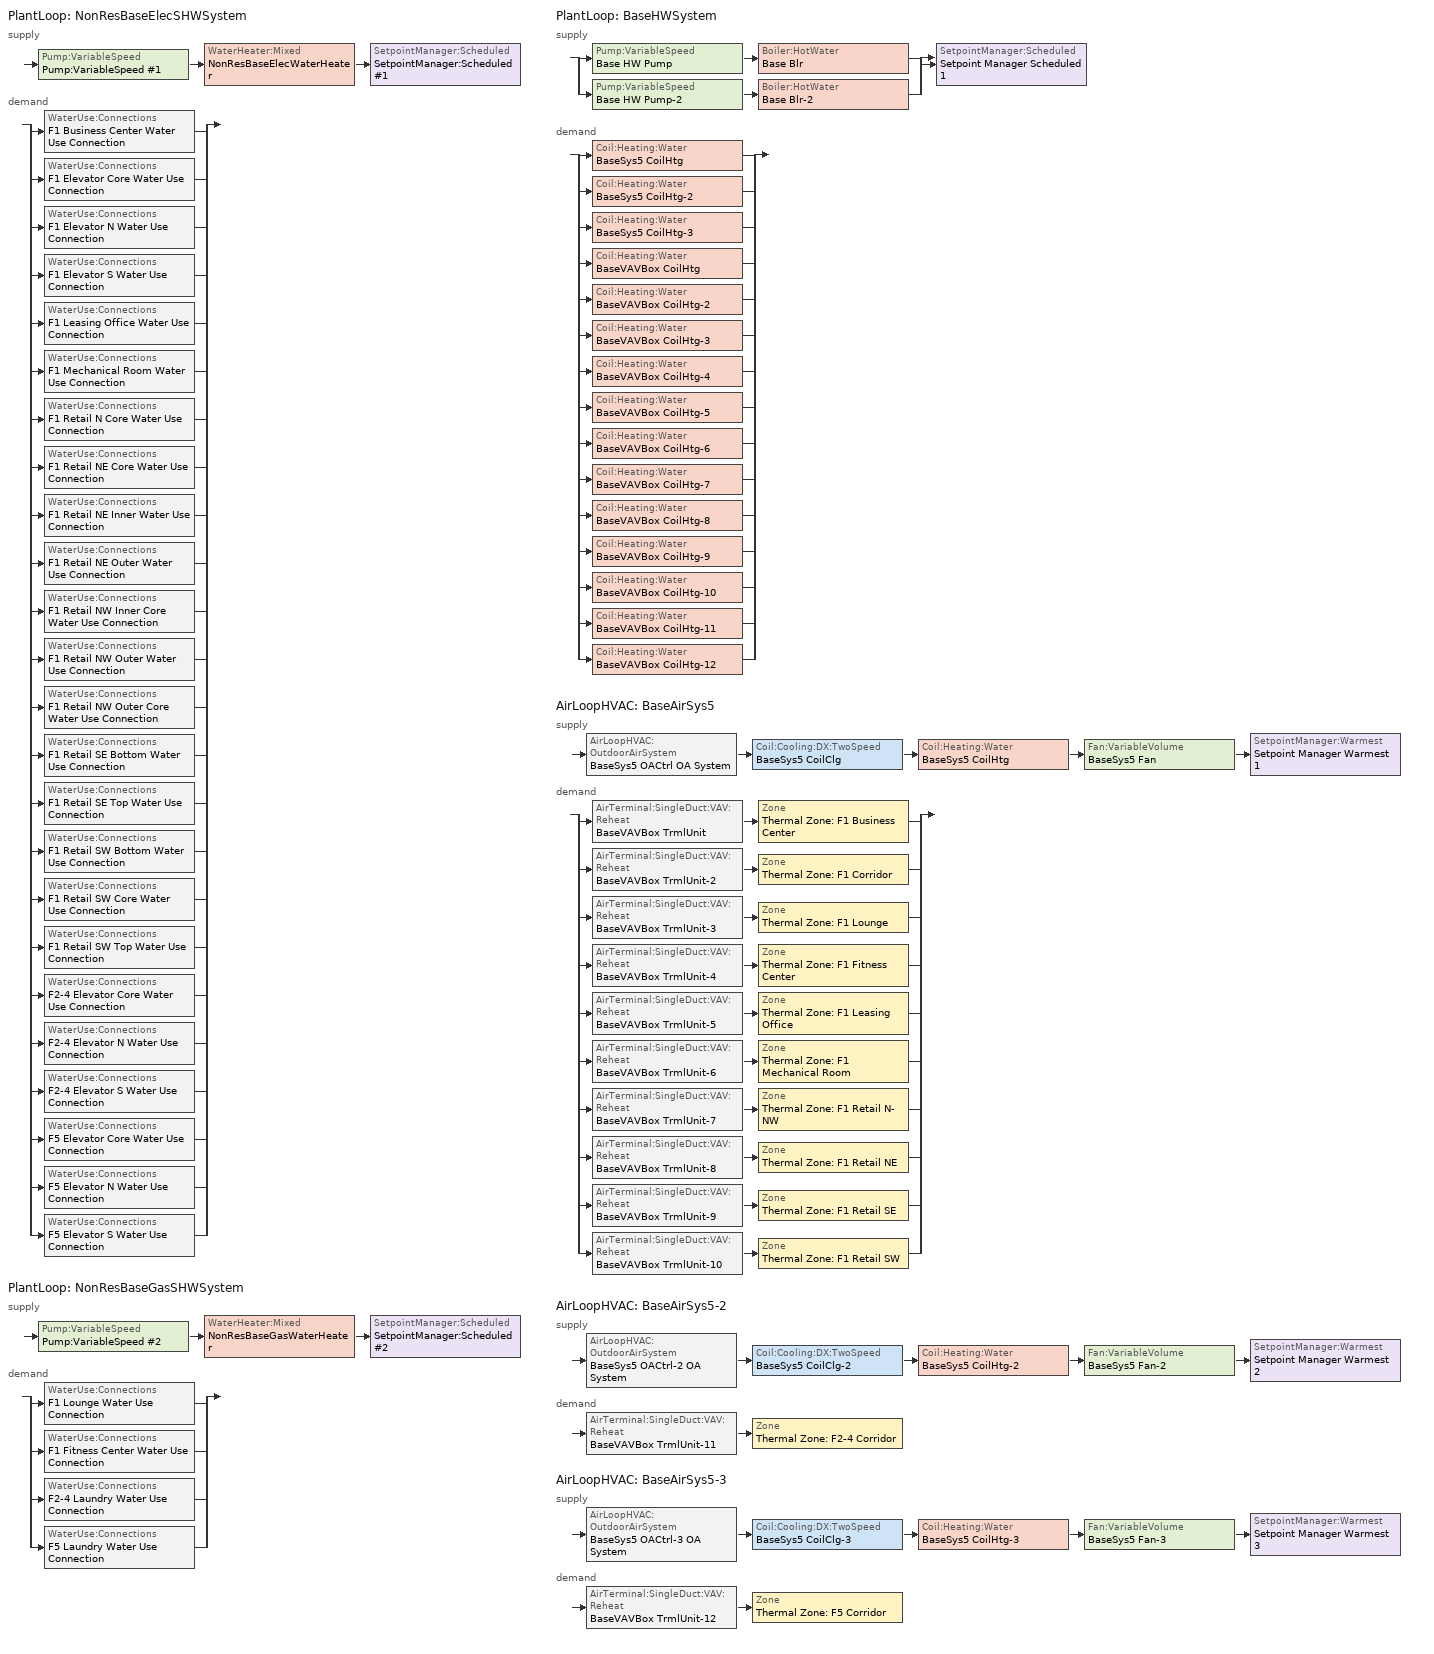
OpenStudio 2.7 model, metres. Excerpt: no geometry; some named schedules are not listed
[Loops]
PlantLoop 'NonResBaseElecSHWSystem'
 supply: Pump:VariableSpeed 'Pump:VariableSpeed #1' > WaterHeater:Mixed 'NonResBaseElecWaterHeater' > SetpointManager:Scheduled 'SetpointManager:Scheduled #1'
 demand: split
  | WaterUse:Connections 'F1 Business Center Water Use Connection'
  | WaterUse:Connections 'F1 Elevator Core Water Use Connection'
  | WaterUse:Connections 'F1 Elevator N Water Use Connection'
  | WaterUse:Connections 'F1 Elevator S Water Use Connection'
  | WaterUse:Connections 'F1 Leasing Office Water Use Connection'
  | WaterUse:Connections 'F1 Mechanical Room Water Use Connection'
  | WaterUse:Connections 'F1 Retail N Core Water Use Connection'
  | WaterUse:Connections 'F1 Retail NE Core Water Use Connection'
  | WaterUse:Connections 'F1 Retail NE Inner Water Use Connection'
  | WaterUse:Connections 'F1 Retail NE Outer Water Use Connection'
  | WaterUse:Connections 'F1 Retail NW Inner Core Water Use Connection'
  | WaterUse:Connections 'F1 Retail NW Outer Water Use Connection'
  | WaterUse:Connections 'F1 Retail NW Outer Core Water Use Connection'
  | WaterUse:Connections 'F1 Retail SE Bottom Water Use Connection'
  | WaterUse:Connections 'F1 Retail SE Top Water Use Connection'
  | WaterUse:Connections 'F1 Retail SW Bottom Water Use Connection'
  | WaterUse:Connections 'F1 Retail SW Core Water Use Connection'
  | WaterUse:Connections 'F1 Retail SW Top Water Use Connection'
  | WaterUse:Connections 'F2-4 Elevator Core Water Use Connection'
  | WaterUse:Connections 'F2-4 Elevator N Water Use Connection'
  | WaterUse:Connections 'F2-4 Elevator S Water Use Connection'
  | WaterUse:Connections 'F5 Elevator Core Water Use Connection'
  | WaterUse:Connections 'F5 Elevator N Water Use Connection'
  | WaterUse:Connections 'F5 Elevator S Water Use Connection'
PlantLoop 'NonResBaseGasSHWSystem'
 supply: Pump:VariableSpeed 'Pump:VariableSpeed #2' > WaterHeater:Mixed 'NonResBaseGasWaterHeater' > SetpointManager:Scheduled 'SetpointManager:Scheduled #2'
 demand: split
  | WaterUse:Connections 'F1 Lounge Water Use Connection'
  | WaterUse:Connections 'F1 Fitness Center Water Use Connection'
  | WaterUse:Connections 'F2-4 Laundry Water Use Connection'
  | WaterUse:Connections 'F5 Laundry Water Use Connection'
PlantLoop 'BaseHWSystem'
 supply: split
  | Pump:VariableSpeed 'Base HW Pump' > Boiler:HotWater 'Base Blr'
  | Pump:VariableSpeed 'Base HW Pump-2' > Boiler:HotWater 'Base Blr-2'
  join > SetpointManager:Scheduled 'Setpoint Manager Scheduled 1'
 demand: split
  | Coil:Heating:Water 'BaseSys5 CoilHtg'
  | Coil:Heating:Water 'BaseSys5 CoilHtg-2'
  | Coil:Heating:Water 'BaseSys5 CoilHtg-3'
  | Coil:Heating:Water 'BaseVAVBox CoilHtg'
  | Coil:Heating:Water 'BaseVAVBox CoilHtg-2'
  | Coil:Heating:Water 'BaseVAVBox CoilHtg-3'
  | Coil:Heating:Water 'BaseVAVBox CoilHtg-4'
  | Coil:Heating:Water 'BaseVAVBox CoilHtg-5'
  | Coil:Heating:Water 'BaseVAVBox CoilHtg-6'
  | Coil:Heating:Water 'BaseVAVBox CoilHtg-7'
  | Coil:Heating:Water 'BaseVAVBox CoilHtg-8'
  | Coil:Heating:Water 'BaseVAVBox CoilHtg-9'
  | Coil:Heating:Water 'BaseVAVBox CoilHtg-10'
  | Coil:Heating:Water 'BaseVAVBox CoilHtg-11'
  | Coil:Heating:Water 'BaseVAVBox CoilHtg-12'
AirLoopHVAC 'BaseAirSys5'
 supply: AirLoopHVAC:OutdoorAirSystem 'BaseSys5 OACtrl OA System' > Coil:Cooling:DX:TwoSpeed 'BaseSys5 CoilClg' > Coil:Heating:Water 'BaseSys5 CoilHtg' > Fan:VariableVolume 'BaseSys5 Fan' > SetpointManager:Warmest 'Setpoint Manager Warmest 1'
 demand: split
  | AirTerminal:SingleDuct:VAV:Reheat 'BaseVAVBox TrmlUnit' > Zone 'Thermal Zone: F1 Business Center'
  | AirTerminal:SingleDuct:VAV:Reheat 'BaseVAVBox TrmlUnit-2' > Zone 'Thermal Zone: F1 Corridor'
  | AirTerminal:SingleDuct:VAV:Reheat 'BaseVAVBox TrmlUnit-3' > Zone 'Thermal Zone: F1 Lounge'
  | AirTerminal:SingleDuct:VAV:Reheat 'BaseVAVBox TrmlUnit-4' > Zone 'Thermal Zone: F1 Fitness Center'
  | AirTerminal:SingleDuct:VAV:Reheat 'BaseVAVBox TrmlUnit-5' > Zone 'Thermal Zone: F1 Leasing Office'
  | AirTerminal:SingleDuct:VAV:Reheat 'BaseVAVBox TrmlUnit-6' > Zone 'Thermal Zone: F1 Mechanical Room'
  | AirTerminal:SingleDuct:VAV:Reheat 'BaseVAVBox TrmlUnit-7' > Zone 'Thermal Zone: F1 Retail N-NW'
  | AirTerminal:SingleDuct:VAV:Reheat 'BaseVAVBox TrmlUnit-8' > Zone 'Thermal Zone: F1 Retail NE'
  | AirTerminal:SingleDuct:VAV:Reheat 'BaseVAVBox TrmlUnit-9' > Zone 'Thermal Zone: F1 Retail SE'
  | AirTerminal:SingleDuct:VAV:Reheat 'BaseVAVBox TrmlUnit-10' > Zone 'Thermal Zone: F1 Retail SW'
AirLoopHVAC 'BaseAirSys5-2'
 supply: AirLoopHVAC:OutdoorAirSystem 'BaseSys5 OACtrl-2 OA System' > Coil:Cooling:DX:TwoSpeed 'BaseSys5 CoilClg-2' > Coil:Heating:Water 'BaseSys5 CoilHtg-2' > Fan:VariableVolume 'BaseSys5 Fan-2' > SetpointManager:Warmest 'Setpoint Manager Warmest 2'
 demand: AirTerminal:SingleDuct:VAV:Reheat 'BaseVAVBox TrmlUnit-11' > Zone 'Thermal Zone: F2-4 Corridor'
AirLoopHVAC 'BaseAirSys5-3'
 supply: AirLoopHVAC:OutdoorAirSystem 'BaseSys5 OACtrl-3 OA System' > Coil:Cooling:DX:TwoSpeed 'BaseSys5 CoilClg-3' > Coil:Heating:Water 'BaseSys5 CoilHtg-3' > Fan:VariableVolume 'BaseSys5 Fan-3' > SetpointManager:Warmest 'Setpoint Manager Warmest 3'
 demand: AirTerminal:SingleDuct:VAV:Reheat 'BaseVAVBox TrmlUnit-12' > Zone 'Thermal Zone: F5 Corridor'
[Sizing:Zone] Zone Cooling Design Supply Air Temperature {C}=14; Zone Heating Design Supply Air Temperature {C}=40; Zone Cooling Design Supply Air Humidity Ratio {kg-H2O/kg-air}=0.0085; Zone Heating Design Supply Air Humidity Ratio {kg-H2O/kg-air}=0.008; Zone Heating Sizing Factor=1; Zone Cooling Sizing Factor=1; Cooling Design Air Flow Method=DesignDay; Cooling Minimum Air Flow per Zone Floor Area {m3/s-m2}=0; Cooling Minimum Air Flow {m3/s}=0; Cooling Minimum Air Flow Fraction=0; Heating Maximum Air Flow per Zone Floor Area {m3/s-m2}=0; Heating Maximum Air Flow {m3/s}=0; Account for Dedicated Outdoor Air System=No; Dedicated Outdoor Air System Control Strategy=NeutralSupplyAir; Dedicated Outdoor Air Low Setpoint Temperature for Design {C}=autosize; Dedicated Outdoor Air High Setpoint Temperature for Design {C}=autosize
Name | Zone Cooling Design Supply Air Temperature Input Method | Zone Cooling Design Supply Air Temperature Difference {deltaC} | Zone Heating Design Supply Air Temperature Input Method | Zone Heating Design Supply Air Temperature Difference {deltaC} | Heating Design Air Flow Method | Heating Maximum Air Flow Fraction
Thermal Zone: F1 Business Center; Thermal Zone: F1 Corridor; Thermal Zone: F1 Lounge; Thermal Zone: F1 Fitness Center; Thermal Zone: F1 Leasing Office; Thermal Zone: F1 Retail N-NW; Thermal Zone: F1 Retail NE; Thermal Zone: F1 Retail SE; Thermal Zone: F1 Retail SW; Thermal Zone: F2-4 Corridor; Thermal Zone: F5 Corridor | TemperatureDifference | 11.1111 | TemperatureDifference | 13.8889 | DesignDayWithLimit | 0.5
Thermal Zone: F1 Mechanical Room | TemperatureDifference | 8.33333 | TemperatureDifference | 13.8889 | DesignDayWithLimit | 0.5
Thermal Zone: F2-4 1-Bed Core N; Thermal Zone: F2-4 1-Bed Core West; Thermal Zone: F2-4 1-Bed Core East; Thermal Zone: F2-4 1-Bed North; Thermal Zone: F2-4 2-Bed Core NE-NW; Thermal Zone: F2-4 2-Bed East; Thermal Zone: F2-4 2-Bed West; Thermal Zone: F2-4 3-Bed NE; Thermal Zone: F2-4 3-Bed NW; Thermal Zone: F2-4 Studio SE; Thermal Zone: F2-4 Studio SW; Thermal Zone: F5 1-Bed Core N; Thermal Zone: F5 1-Bed Core West; Thermal Zone: F5 1-Bed Core East; Thermal Zone: F5 1-Bed North; Thermal Zone: F5 2-Bed Core NE-NW; Thermal Zone: F5 2-Bed East; Thermal Zone: F5 2-Bed West; Thermal Zone: F5 3-Bed NE; Thermal Zone: F5 3-Bed NW; Thermal Zone: F5 Studio SE; Thermal Zone: F5 Studio SW | TemperatureDifference | 11.1111 | TemperatureDifference | 15 | DesignDay | 0
Thermal Zone: Parking Garage | SupplyAirTemperature | 11.11 | SupplyAirTemperature | 11.11 | DesignDay | 0
[Zone equipment]
Thermal Zone: F1 Business Center: BaseVAVBox TrmlUnit
Thermal Zone: F1 Corridor: BaseVAVBox TrmlUnit-2
Thermal Zone: F1 Lounge: BaseVAVBox TrmlUnit-3
Thermal Zone: F1 Fitness Center: BaseVAVBox TrmlUnit-4
Thermal Zone: F1 Leasing Office: BaseVAVBox TrmlUnit-5
Thermal Zone: F1 Mechanical Room: BaseVAVBox TrmlUnit-6
Thermal Zone: F1 Retail N-NW: BaseVAVBox TrmlUnit-7
Thermal Zone: F1 Retail NE: BaseVAVBox TrmlUnit-8
Thermal Zone: F1 Retail SE: BaseVAVBox TrmlUnit-9
Thermal Zone: F1 Retail SW: BaseVAVBox TrmlUnit-10
Thermal Zone: F2-4 1-Bed Core N: Thermal Zone: F2-4 1-Bed Core N BaseExhFan, BaseZnSys1
Thermal Zone: F2-4 1-Bed Core West: Thermal Zone: F2-4 1-Bed Core West BaseExhFan, BaseZnSys1-2
Thermal Zone: F2-4 1-Bed Core East: Thermal Zone: F2-4 1-Bed Core East BaseExhFan, BaseZnSys1-3
Thermal Zone: F2-4 1-Bed North: Thermal Zone: F2-4 1-Bed North BaseExhFan, BaseZnSys1-4
Thermal Zone: F2-4 2-Bed Core NE-NW: Thermal Zone: F2-4 2-Bed Core NE-NW BaseExhFan, BaseZnSys1-5
Thermal Zone: F2-4 2-Bed East: Thermal Zone: F2-4 2-Bed East BaseExhFan, BaseZnSys1-6
Thermal Zone: F2-4 2-Bed West: Thermal Zone: F2-4 2-Bed West BaseExhFan, BaseZnSys1-7
Thermal Zone: F2-4 3-Bed NE: Thermal Zone: F2-4 3-Bed NE BaseExhFan, BaseZnSys1-8
Thermal Zone: F2-4 3-Bed NW: Thermal Zone: F2-4 3-Bed NW BaseExhFan, BaseZnSys1-9
Thermal Zone: F2-4 Studio SE: Thermal Zone: F2-4 Studio SE BaseExhFan, BaseZnSys1-10
Thermal Zone: F2-4 Studio SW: Thermal Zone: F2-4 Studio SW BaseExhFan, BaseZnSys1-11
Thermal Zone: F2-4 Corridor: BaseVAVBox TrmlUnit-11
Thermal Zone: F5 1-Bed Core N: Thermal Zone: F5 1-Bed Core N BaseExhFan, BaseZnSys1-12
Thermal Zone: F5 1-Bed Core West: Thermal Zone: F5 1-Bed Core West BaseExhFan, BaseZnSys1-13
Thermal Zone: F5 1-Bed Core East: Thermal Zone: F5 1-Bed Core East BaseExhFan, BaseZnSys1-14
Thermal Zone: F5 1-Bed North: Thermal Zone: F5 1-Bed North BaseExhFan, BaseZnSys1-15
Thermal Zone: F5 2-Bed Core NE-NW: Thermal Zone: F5 2-Bed Core NE-NW BaseExhFan, BaseZnSys1-16
Thermal Zone: F5 2-Bed East: Thermal Zone: F5 2-Bed East BaseExhFan, BaseZnSys1-17
Thermal Zone: F5 2-Bed West: Thermal Zone: F5 2-Bed West BaseExhFan, BaseZnSys1-18
Thermal Zone: F5 3-Bed NE: Thermal Zone: F5 3-Bed NE BaseExhFan, BaseZnSys1-19
Thermal Zone: F5 3-Bed NW: Thermal Zone: F5 3-Bed NW BaseExhFan, BaseZnSys1-20
Thermal Zone: F5 Studio SE: Thermal Zone: F5 Studio SE BaseExhFan, BaseZnSys1-21
Thermal Zone: F5 Studio SW: Thermal Zone: F5 Studio SW BaseExhFan, BaseZnSys1-22
Thermal Zone: F5 Corridor: BaseVAVBox TrmlUnit-12
Thermal Zone: Parking Garage: Thermal Zone: Parking Garage PropExhFan
[PlantLoop] Glycol Concentration=0; Plant Loop Volume {m3}=Autocalculate; Load Distribution Scheme=Optimal
Name | Fluid Type | Maximum Loop Flow Rate {m3/s}
NonResBaseElecSHWSystem; NonResBaseGasSHWSystem
BaseHWSystem | Water | 0.00249679
[Sizing:Plant] Loop Type=Heating; Sizing Option=NonCoincident; Zone Timesteps in Averaging Window=1; Coincident Sizing Factor Mode=None
Name | Design Loop Exit Temperature {C} | Loop Design Temperature Difference {deltaC}
NonResBaseElecSHWSystem; NonResBaseGasSHWSystem | 57.2222 | 44.4444
BaseHWSystem | 82.2222 | 22.2222
[WaterHeater:Mixed] Deadband Temperature Difference {deltaC}=2; Maximum Temperature Limit {C}=82.22; Heater Control Type=Cycle; Off Cycle Parasitic Fuel Consumption Rate {W}=0; Off Cycle Parasitic Heat Fraction to Tank=0.8; On Cycle Parasitic Fuel Consumption Rate {W}=0; Ambient Temperature Indicator=Schedule; Use Side Effectiveness=1; Source Side Effectiveness=1; Use Side Design Flow Rate {m3/s}=autosize; Source Side Design Flow Rate {m3/s}=autosize; Indirect Water Heating Recovery Time {hr}=1.5; Source Side Flow Control Mode=IndirectHeatPrimarySetpoint
Name | Tank Volume {m3} | Setpoint Temperature Schedule | Heater Maximum Capacity {W} | Heater Fuel Type | Heater Thermal Efficiency | Ambient Temperature Schedule | Off Cycle Loss Coefficient to Ambient Temperature {W/K} | On Cycle Loss Coefficient to Ambient Temperature {W/K}
NonResBaseElecWaterHeater | 0.0912598 | NonResBaseElecWaterHeater Setpoint Temp | 7026.73 | Electricity | 1 | NonResBaseElecWaterHeater Ambient Temperature | 0.714362 | 0.714362
NonResBaseGasWaterHeater | 0.0223027 | NonResBaseGasWaterHeater Setpoint Temp | 2146.56 | NaturalGas | 0.8 | NonResBaseGasWaterHeater Ambient Temperature | 4.74783 | 4.74783
[Pump:VariableSpeed] Pump Control Type=Intermittent; Skin Loss Radiative Fraction=0.5; Design Power Sizing Method=PowerPerFlowPerPressure; Design Electric Power per Unit Flow Rate {W/(m3/s)}=348701.1; Design Shaft Power per Unit Flow Rate per Unit Head {W-s/m3-Pa}=1.28205; Design Minimum Flow Rate Fraction=0
Name | Rated Pump Head {Pa} | Rated Flow Rate {m3/s} | Rated Power Consumption {W} | Motor Efficiency | Coefficient 1 of the Part Load Performance Curve | Coefficient 2 of the Part Load Performance Curve | Coefficient 3 of the Part Load Performance Curve | Coefficient 4 of the Part Load Performance Curve | Minimum Flow Rate {m3/s}
Pump:VariableSpeed #1; Pump:VariableSpeed #2 | 0
Base HW Pump; Base HW Pump-2 | 180527 | 0.0012484 | 375.962 | 0.855 | 0.0273 | -0.1317 | 0.6642 | 0.4445 | 0
[SetpointManager:Scheduled] Control Variable=Temperature
Name | Schedule | Setpoint Node or NodeList
SetpointManager:Scheduled #1 | NonResBaseElecSHWSystem Supply Temp Schedule | NonResBaseElecSHWSystem Supply Mixer Outlet Node
SetpointManager:Scheduled #2 | NonResBaseGasSHWSystem Supply Temp Schedule | NonResBaseGasSHWSystem Supply Mixer Outlet Node
Setpoint Manager Scheduled 1 | BaseHWSystem Supply Temp Schedule | BaseHWSystem Supply Mixer Outlet Node
[WaterUse:Connections]
Name | Water Use Equipment Name 1
F1 Business Center Water Use Connection | F1 Business Center Water Use Equipment
F1 Lounge Water Use Connection | F1 Lounge Water Use Equipment
F1 Elevator Core Water Use Connection | F1 Elevator Core Water Use Equipment
F1 Elevator N Water Use Connection | F1 Elevator N Water Use Equipment
F1 Elevator S Water Use Connection | F1 Elevator S Water Use Equipment
F1 Fitness Center Water Use Connection | F1 Fitness Center Water Use Equipment
F1 Leasing Office Water Use Connection | F1 Leasing Office Water Use Equipment
F1 Mechanical Room Water Use Connection | F1 Mechanical Room Water Use Equipment
F1 Retail N Core Water Use Connection | F1 Retail N Core Water Use Equipment
F1 Retail NE Core Water Use Connection | F1 Retail NE Core Water Use Equipment
F1 Retail NE Inner Water Use Connection | F1 Retail NE Inner Water Use Equipment
F1 Retail NE Outer Water Use Connection | F1 Retail NE Outer Water Use Equipment
F1 Retail NW Inner Core Water Use Connection | F1 Retail NW Inner Core Water Use Equipment
F1 Retail NW Outer Water Use Connection | F1 Retail NW Outer Water Use Equipment
F1 Retail NW Outer Core Water Use Connection | F1 Retail NW Outer Core Water Use Equipment
F1 Retail SE Bottom Water Use Connection | F1 Retail SE Bottom Water Use Equipment
F1 Retail SE Top Water Use Connection | F1 Retail SE Top Water Use Equipment
F1 Retail SW Bottom Water Use Connection | F1 Retail SW Bottom Water Use Equipment
F1 Retail SW Core Water Use Connection | F1 Retail SW Core Water Use Equipment
F1 Retail SW Top Water Use Connection | F1 Retail SW Top Water Use Equipment
F2-4 Elevator Core Water Use Connection | F2-4 Elevator Core Water Use Equipment
F2-4 Elevator N Water Use Connection | F2-4 Elevator N Water Use Equipment
F2-4 Elevator S Water Use Connection | F2-4 Elevator S Water Use Equipment
F2-4 Laundry Water Use Connection | F2-4 Laundry Water Use Equipment
F5 Elevator Core Water Use Connection | F5 Elevator Core Water Use Equipment
F5 Elevator N Water Use Connection | F5 Elevator N Water Use Equipment
F5 Elevator S Water Use Connection | F5 Elevator S Water Use Equipment
F5 Laundry Water Use Connection | F5 Laundry Water Use Equipment
[WaterUse:Equipment:Definition]
Name | Peak Flow Rate {m3/s} | Target Temperature Schedule
F1 Business Center Water Use Definition | 1.13568e-06 | F1 Business Center Target SHW Temp
F1 Lounge Water Use Definition | 3.3124e-06 | F1 Lounge Target SHW Temp
F1 Elevator Core Water Use Definition | 7.09765e-09 | F1 Elevator Core Target SHW Temp
F1 Elevator N Water Use Definition | 7.09765e-09 | F1 Elevator N Target SHW Temp
F1 Elevator S Water Use Definition | 7.09765e-09 | F1 Elevator S Target SHW Temp
F1 Fitness Center Water Use Definition | 1.70344e-06 | F1 Fitness Center Target SHW Temp
F1 Leasing Office Water Use Definition | 3.26492e-07 | F1 Leasing Office Target SHW Temp
F1 Mechanical Room Water Use Definition | 1.22647e-07 | F1 Mechanical Room Target SHW Temp
F1 Retail N Core Water Use Definition | 2.62666e-06 | F1 Retail N Core Target SHW Temp
F1 Retail NE Core Water Use Definition | 2.2717e-06 | F1 Retail NE Core Target SHW Temp
F1 Retail NE Inner Water Use Definition | 2.2717e-06 | F1 Retail NE Inner Target SHW Temp
F1 Retail NE Outer Water Use Definition | 2.2717e-06 | F1 Retail NE Outer Target SHW Temp
F1 Retail NW Inner Core Water Use Definition | 2.2717e-06 | F1 Retail NW Inner Core Target SHW Temp
F1 Retail NW Outer Water Use Definition | 2.2717e-06 | F1 Retail NW Outer Target SHW Temp
F1 Retail NW Outer Core Water Use Definition | 2.2717e-06 | F1 Retail NW Outer Core Target SHW Temp
F1 Retail SE Bottom Water Use Definition | 2.2717e-06 | F1 Retail SE Bottom Target SHW Temp
F1 Retail SE Top Water Use Definition | 2.2717e-06 | F1 Retail SE Top Target SHW Temp
F1 Retail SW Bottom Water Use Definition | 2.2717e-06 | F1 Retail SW Bottom Target SHW Temp
F1 Retail SW Core Water Use Definition | 2.2717e-06 | F1 Retail SW Core Target SHW Temp
F1 Retail SW Top Water Use Definition | 2.44207e-06 | F1 Retail SW Top Target SHW Temp
F2-4 Elevator Core Water Use Definition | 2.12929e-08 | F2-4 Elevator Core Target SHW Temp
F2-4 Elevator N Water Use Definition | 2.12929e-08 | F2-4 Elevator N Target SHW Temp
F2-4 Elevator S Water Use Definition | 2.12929e-08 | F2-4 Elevator S Target SHW Temp
F2-4 Laundry Water Use Definition | 1.64098e-06 | F2-4 Laundry Target SHW Temp
F5 Elevator Core Water Use Definition | 7.09765e-09 | F5 Elevator Core Target SHW Temp
F5 Elevator N Water Use Definition | 7.09765e-09 | F5 Elevator N Target SHW Temp
F5 Elevator S Water Use Definition | 7.09765e-09 | F5 Elevator S Target SHW Temp
F5 Laundry Water Use Definition | 5.46992e-07 | F5 Laundry Target SHW Temp
[WaterUse:Equipment]
Name | Water Use Equipment Definition | Flow Rate Fraction Schedule
F1 Business Center Water Use Equipment | F1 Business Center Water Use Definition | RetailServiceHotWater
F1 Lounge Water Use Equipment | F1 Lounge Water Use Definition | RetailServiceHotWater
F1 Elevator Core Water Use Equipment | F1 Elevator Core Water Use Definition | RetailServiceHotWater
F1 Elevator N Water Use Equipment | F1 Elevator N Water Use Definition | RetailServiceHotWater
F1 Elevator S Water Use Equipment | F1 Elevator S Water Use Definition | RetailServiceHotWater
F1 Fitness Center Water Use Equipment | F1 Fitness Center Water Use Definition | RetailServiceHotWater
F1 Leasing Office Water Use Equipment | F1 Leasing Office Water Use Definition | RetailServiceHotWater
F1 Mechanical Room Water Use Equipment | F1 Mechanical Room Water Use Definition | RetailServiceHotWater
F1 Retail N Core Water Use Equipment | F1 Retail N Core Water Use Definition | RetailServiceHotWater
F1 Retail NE Core Water Use Equipment | F1 Retail NE Core Water Use Definition | RetailServiceHotWater
F1 Retail NE Inner Water Use Equipment | F1 Retail NE Inner Water Use Definition | RetailServiceHotWater
F1 Retail NE Outer Water Use Equipment | F1 Retail NE Outer Water Use Definition | RetailServiceHotWater
F1 Retail NW Inner Core Water Use Equipment | F1 Retail NW Inner Core Water Use Definition | RetailServiceHotWater
F1 Retail NW Outer Water Use Equipment | F1 Retail NW Outer Water Use Definition | RetailServiceHotWater
F1 Retail NW Outer Core Water Use Equipment | F1 Retail NW Outer Core Water Use Definition | RetailServiceHotWater
F1 Retail SE Bottom Water Use Equipment | F1 Retail SE Bottom Water Use Definition | RetailServiceHotWater
F1 Retail SE Top Water Use Equipment | F1 Retail SE Top Water Use Definition | RetailServiceHotWater
F1 Retail SW Bottom Water Use Equipment | F1 Retail SW Bottom Water Use Definition | RetailServiceHotWater
F1 Retail SW Core Water Use Equipment | F1 Retail SW Core Water Use Definition | RetailServiceHotWater
F1 Retail SW Top Water Use Equipment | F1 Retail SW Top Water Use Definition | RetailServiceHotWater
F2-4 Elevator Core Water Use Equipment | F2-4 Elevator Core Water Use Definition | OfficeServiceHotWater
F2-4 Elevator N Water Use Equipment | F2-4 Elevator N Water Use Definition | OfficeServiceHotWater
F2-4 Elevator S Water Use Equipment | F2-4 Elevator S Water Use Definition | OfficeServiceHotWater
F2-4 Laundry Water Use Equipment | F2-4 Laundry Water Use Definition | OfficeServiceHotWater
F5 Elevator Core Water Use Equipment | F5 Elevator Core Water Use Definition | OfficeServiceHotWater
F5 Elevator N Water Use Equipment | F5 Elevator N Water Use Definition | OfficeServiceHotWater
F5 Elevator S Water Use Equipment | F5 Elevator S Water Use Definition | OfficeServiceHotWater
F5 Laundry Water Use Equipment | F5 Laundry Water Use Definition | OfficeServiceHotWater
[Boiler:HotWater] Fuel Type=NaturalGas; Nominal Capacity {W}=116027; Nominal Thermal Efficiency=0.8; Efficiency Curve Temperature Evaluation Variable=LeavingBoiler; Normalized Boiler Efficiency Curve=BlrHWBlrFIRRatio_fQRatioSI; Design Water Flow Rate {m3/s}=0.00124909; Water Outlet Upper Temperature Limit {C}=99; Boiler Flow Mode=LeavingSetpointModulated; Parasitic Electric Load {W}=34.6222; Sizing Factor=1
Base Blr; Base Blr-2
[AirLoopHVAC]
Name | Availability Schedule | Design Supply Air Flow Rate {m3/s}
BaseAirSys5 | RetailHVACAvail | 11.049
BaseAirSys5-2 | OfficeHVACAvail | 2.915
BaseAirSys5-3 | OfficeHVACAvail | 0.90007
[Sizing:System] Type of Load to Size On=Sensible; Design Outdoor Air Flow Rate {m3/s}=Autosize; Preheat Design Temperature {C}=5.68434e-14; Preheat Design Humidity Ratio {kg-H2O/kg-Air}=0; Precool Design Temperature {C}=5.68434e-14; Precool Design Humidity Ratio {kg-H2O/kg-Air}=0; Central Cooling Design Supply Air Temperature {C}=12.7778; Central Heating Design Supply Air Temperature {C}=15.5556; Sizing Option=Coincident; 100% Outdoor Air in Cooling=No; 100% Outdoor Air in Heating=No; Central Cooling Design Supply Air Humidity Ratio {kg-H2O/kg-Air}=0.0085; Central Heating Design Supply Air Humidity Ratio {kg-H2O/kg-Air}=0.008; Cooling Design Air Flow Method=DesignDay; Cooling Design Air Flow Rate {m3/s}=0; Heating Design Air Flow Method=DesignDay; Heating Design Air Flow Rate {m3/s}=0; System Outdoor Air Method=ZoneSum; Zone Maximum Outdoor Air Fraction=1; Cooling Supply Air Flow Rate Per Floor Area {m3/s-m2}=0.00996765; Cooling Fraction of Autosized Cooling Supply Air Flow Rate=1; Cooling Supply Air Flow Rate Per Unit Cooling Capacity {m3/s-W}=3.94755e-05; Heating Supply Air Flow Rate Per Floor Area {m3/s-m2}=0.00996765; Heating Fraction of Autosized Heating Supply Air Flow Rate=1; Heating Fraction of Autosized Cooling Supply Air Flow Rate=1; Heating Supply Air Flow Rate Per Unit Heating Capacity {m3/s-W}=3.15882e-05; Cooling Design Capacity Method=CoolingDesignCapacity; Cooling Design Capacity {W}=autosize; Cooling Design Capacity Per Floor Area {W/m2}=234.7; Fraction of Autosized Cooling Design Capacity=1; Heating Design Capacity Method=HeatingDesignCapacity; Heating Design Capacity {W}=autosize; Heating Design Capacity Per Floor Area {W/m2}=157; Fraction of Autosized Heating Design Capacity=1; Central Cooling Capacity Control Method=OnOff
Name | Central Heating Maximum System Air Flow Ratio
BaseAirSys5 | 0.503416
BaseAirSys5-2; BaseAirSys5-3 | 0.5
[AvailabilityManager:NightCycle] Control Type=CycleOnAny; Thermostat Tolerance {deltaC}=1.11111; Cycling Run Time Control Type=ThermostatWithMinimumRunTime; Cycling Run Time {s}=900
Availability Manager Night Cycle 1; Availability Manager Night Cycle 2; Availability Manager Night Cycle 3
[Fan:VariableVolume] Availability Schedule=Always On; Pressure Rise {Pa}=1335.61; Fan Power Minimum Flow Rate Input Method=FixedFlowRate; Fan Power Minimum Flow Fraction=0; Motor In Airstream Fraction=1; Fan Power Coefficient 1=0.04076; Fan Power Coefficient 2=0.088045; Fan Power Coefficient 3=-0.072926; Fan Power Coefficient 4=0.94374; Fan Power Coefficient 5=0
Name | Fan Total Efficiency | Maximum Flow Rate {m3/s} | Fan Power Minimum Air Flow Rate {m3/s} | Motor Efficiency
BaseSys5 Fan | 0.61165 | 11.049 | 2.72929 | 0.941
BaseSys5 Fan-2 | 0.58175 | 2.915 | 0.57023 | 0.895
BaseSys5 Fan-3 | 0.58175 | 0.90007 | 0.190077 | 0.895
[Coil:Heating:Water] Availability Schedule=Always On Discrete; Performance Input Method=NominalCapacity; Rated Inlet Water Temperature {C}=82.2; Rated Inlet Air Temperature {C}=16.6; Rated Outlet Water Temperature {C}=71.1; Rated Outlet Air Temperature {C}=32.2
Name | Rated Capacity {W}
BaseSys5 CoilHtg | 57353.4
BaseSys5 CoilHtg-2 | 9411.68
BaseSys5 CoilHtg-3 | 3287.14
BaseVAVBox CoilHtg | 2570.61
BaseVAVBox CoilHtg-2 | 13903.6
BaseVAVBox CoilHtg-3 | 5441.16
BaseVAVBox CoilHtg-4 | 4446.42
BaseVAVBox CoilHtg-5 | 2290.31
BaseVAVBox CoilHtg-6 | 2203.83
BaseVAVBox CoilHtg-7 | 22592.5
BaseVAVBox CoilHtg-8 | 16882.6
BaseVAVBox CoilHtg-9 | 13043.2
BaseVAVBox CoilHtg-10 | 19023.7
BaseVAVBox CoilHtg-11 | 44422.2
BaseVAVBox CoilHtg-12 | 21932.8
[Controller:WaterCoil] Action=Normal; Minimum Actuated Flow {m3/s}=0
Name | Water Coil | Controller Convergence Tolerance {deltaC} | Maximum Actuated Flow {m3/s}
Controller Water Coil 1 | BaseSys5 CoilHtg | 0.1 | 0.00154515
Controller Water Coil 2 | BaseSys5 CoilHtg-2 | 0.1 | 0.000253558
Controller Water Coil 3 | BaseSys5 CoilHtg-3 | 0.1 | 8.85583e-05
Controller Water Coil 4 | BaseVAVBox CoilHtg
Controller Water Coil 5 | BaseVAVBox CoilHtg-2
Controller Water Coil 6 | BaseVAVBox CoilHtg-3
Controller Water Coil 7 | BaseVAVBox CoilHtg-4
Controller Water Coil 8 | BaseVAVBox CoilHtg-5
Controller Water Coil 9 | BaseVAVBox CoilHtg-6
Controller Water Coil 10 | BaseVAVBox CoilHtg-7
Controller Water Coil 11 | BaseVAVBox CoilHtg-8
Controller Water Coil 12 | BaseVAVBox CoilHtg-9
Controller Water Coil 13 | BaseVAVBox CoilHtg-10
Controller Water Coil 14 | BaseVAVBox CoilHtg-11
Controller Water Coil 15 | BaseVAVBox CoilHtg-12
[Coil:Cooling:DX:TwoSpeed] Availability Schedule=Always On; Rated High Speed Sensible Heat Ratio=Autosize; Total Cooling Capacity Function of Temperature Curve=CoilClgDXQRatio_fTwbToadbSI; Total Cooling Capacity Function of Flow Fraction Curve=CoilClgDXDblQRatio_fCFMRatio; Energy Input Ratio Function of Flow Fraction Curve=CoilClgDXDblEIRRatio_fCFMRatio; Rated Low Speed Sensible Heat Ratio=Autosize; Condenser Type=AirCooled; High Speed Evaporative Condenser Effectiveness=0; High Speed Evaporative Condenser Air Flow Rate {m3/s}=Autosize; High Speed Evaporative Condenser Pump Rated Power Consumption {W}=Autosize; Low Speed Evaporative Condenser Effectiveness=0; Low Speed Evaporative Condenser Air Flow Rate {m3/s}=Autosize; Low Speed Evaporative Condenser Pump Rated Power Consumption {W}=Autosize; Basin Heater Capacity {W/K}=0; Basin Heater Setpoint Temperature {C}=10
Name | Rated High Speed Total Cooling Capacity {W} | Rated High Speed COP {W/W} | Rated High Speed Air Flow Rate {m3/s} | Energy Input Ratio Function of Temperature Curve | Part Load Fraction Correlation Curve | Rated Low Speed Total Cooling Capacity {W} | Rated Low Speed COP {W/W} | Rated Low Speed Air Flow Rate {m3/s} | Low Speed Total Cooling Capacity Function of Temperature Curve | Low Speed Energy Input Ratio Function of Temperature Curve
BaseSys5 CoilClg | 207030 | 3.42235 | 11.049 | CoilClgDXEIRRatio_fTwbToadbSI | CoilClgDXEIRRatio_fQFrac | 103515 | 3.42235 | 5.52448 | CoilClgDXQRatio_fTwbToadbSI 1 | CoilClgDXEIRRatio_fTwbToadbSI 1
BaseSys5 CoilClg-2 | 54947 | 3.84759 | 2.915 | CoilClgDXStdSEER13EIR_fTwbToadbSI | CoilClgDXSEEREIRRatio_fQFrac | 27473.5 | 3.84759 | 1.4575 | CoilClgDXQRatio_fTwbToadbSI 2 | CoilClgDXStdSEER13EIR_fTwbToadbSI 1
BaseSys5 CoilClg-3 | 16966 | 3.84759 | 0.90007 | CoilClgDXStdSEER13EIR_fTwbToadbSI | CoilClgDXSEEREIRRatio_fQFrac | 8483.02 | 3.84759 | 0.450035 | CoilClgDXQRatio_fTwbToadbSI 3 | CoilClgDXStdSEER13EIR_fTwbToadbSI 2
[Controller:OutdoorAir] Minimum Outdoor Air Flow Rate {m3/s}=0; Maximum Outdoor Air Flow Rate {m3/s}=Autosize; Economizer Control Type=DifferentialDryBulb; Economizer Control Action Type=ModulateFlow; Economizer Maximum Limit Enthalpy {J/kg}=64000; Lockout Type=NoLockout; Minimum Limit Type=FixedMinimum; High Humidity Control=No; Heat Recovery Bypass Control Type=BypassWhenWithinEconomizerLimits
Name | Minimum Outdoor Air Schedule | Maximum Fraction of Outdoor Air Schedule | Controller Mechanical Ventilation
BaseSys5 OACtrl | BaseSys5 OACtrl Schedule | BaseSys5 OACtrl Max OA Schedule | BaseSys5 OACtrl Mech Vent Controller
BaseSys5 OACtrl-2 | BaseSys5 OACtrl-2 Schedule | BaseSys5 OACtrl-2 Max OA Schedule | BaseSys5 OACtrl-2 Mech Vent Controller
BaseSys5 OACtrl-3 | BaseSys5 OACtrl-3 Schedule | BaseSys5 OACtrl-3 Max OA Schedule | BaseSys5 OACtrl-3 Mech Vent Controller
[Controller:MechanicalVentilation] Availability Schedule=Always On Discrete; System Outdoor Air Method=ZoneSum
Name | Demand Controlled Ventilation
BaseSys5 OACtrl Mech Vent Controller | Yes
BaseSys5 OACtrl-2 Mech Vent Controller; BaseSys5 OACtrl-3 Mech Vent Controller
[AirLoopHVAC:OutdoorAirSystem]
Name | Controller
BaseSys5 OACtrl OA System | BaseSys5 OACtrl
BaseSys5 OACtrl-2 OA System | BaseSys5 OACtrl-2
BaseSys5 OACtrl-3 OA System | BaseSys5 OACtrl-3
[SetpointManager:Warmest] Control Variable=Temperature; Minimum Setpoint Temperature {C}=12.7778; Maximum Setpoint Temperature {C}=15.5556; Strategy=MaximumTemperature
Name | Setpoint Node or NodeList
Setpoint Manager Warmest 1 | BaseSys5 Fan Outlet Node
Setpoint Manager Warmest 2 | BaseSys5 Fan-2 Outlet Node
Setpoint Manager Warmest 3 | BaseSys5 Fan-3 Outlet Node
[AirTerminal:SingleDuct:VAV:Reheat] Availability Schedule=Always On; Zone Minimum Air Flow Input Method=FixedFlowRate; Constant Minimum Air Flow Fraction=0.3; Maximum Hot Water or Steam Flow Rate {m3/s}=AutoSize; Minimum Hot Water or Steam Flow Rate {m3/s}=0; Convergence Tolerance=0.001; Damper Heating Action=Reverse; Maximum Reheat Air Temperature {C}=35
Name | Maximum Air Flow Rate {m3/s} | Fixed Minimum Air Flow Rate {m3/s} | Reheat Coil | Maximum Flow Fraction During Reheat | Control For Outdoor Air
BaseVAVBox TrmlUnit | 0.247515 | 0.049503 | BaseVAVBox CoilHtg | 0.500001 | Yes
BaseVAVBox TrmlUnit-2 | 0.805256 | 0.161052 | BaseVAVBox CoilHtg-2 | 0.500001 | No
BaseVAVBox TrmlUnit-3 | 0.646979 | 0.129396 | BaseVAVBox CoilHtg-3 | 0.5 | Yes
BaseVAVBox TrmlUnit-4 | 0.359106 | 0.212376 | BaseVAVBox CoilHtg-4 | 0.591403 | No
BaseVAVBox TrmlUnit-5 | 0.164768 | 0.0329535 | BaseVAVBox CoilHtg-5 | 0.499999 | No
BaseVAVBox TrmlUnit-6 | 0.329539 | 0.0659079 | BaseVAVBox CoilHtg-6 | 0.500001 | No
BaseVAVBox TrmlUnit-7 | 2.33109 | 0.706151 | BaseVAVBox CoilHtg-7 | 0.5 | No
BaseVAVBox TrmlUnit-8 | 1.77807 | 0.509703 | BaseVAVBox CoilHtg-8 | 0.5 | No
BaseVAVBox TrmlUnit-9 | 1.19165 | 0.339802 | BaseVAVBox CoilHtg-9 | 0.5 | No
BaseVAVBox TrmlUnit-10 | 1.75381 | 0.522446 | BaseVAVBox CoilHtg-10 | 0.500001 | No
BaseVAVBox TrmlUnit-11 | 2.53478 | 0.57023 | BaseVAVBox CoilHtg-11 | 0.5 | No
BaseVAVBox TrmlUnit-12 | 0.905016 | 0.190077 | BaseVAVBox CoilHtg-12 | 0.500001 | No
[Fan:ZoneExhaust] Availability Schedule=ResidentialLivingHVACAvail; Fan Total Efficiency=0.55575; Pressure Rise {Pa}=824.696; Flow Fraction Schedule=On; System Availability Manager Coupling Mode=Decoupled; Balanced Exhaust Fraction Schedule=Off
Name | Maximum Flow Rate {m3/s}
Thermal Zone: F2-4 1-Bed Core N BaseExhFan | 0.0518198
Thermal Zone: F2-4 1-Bed Core West BaseExhFan; Thermal Zone: F2-4 1-Bed Core East BaseExhFan | 0.10364
[Curve:Biquadratic] Minimum Value of x=13.89; Maximum Value of x=25; Minimum Value of y=23.89; Maximum Value of y=46.11; Minimum Curve Output=0.77
Name | Coefficient1 Constant | Coefficient2 x | Coefficient3 x**2 | Coefficient4 y | Coefficient5 y**2 | Coefficient6 x*y | Maximum Curve Output
CoilClgDXQRatio_fTwbToadbSI; CoilClgDXQRatio_fTwbToadbSI 1; CoilClgDXQRatio_fTwbToadbSI 2; CoilClgDXQRatio_fTwbToadbSI 3 | 0.86779 | 0.014245 | 0.000554 | -0.007569 | 3.2e-005 | -0.000191 | 1.29
CoilClgDXEIRRatio_fTwbToadbSI; CoilClgDXEIRRatio_fTwbToadbSI 1 | 0.116709 | 0.028458 | -0.000411 | 0.021422 | 0.000162 | -0.00068 | 1.33
[Curve:Cubic]
Name | Coefficient1 Constant | Coefficient2 x | Coefficient3 x**2 | Coefficient4 x**3 | Minimum Value of x | Maximum Value of x | Minimum Curve Output | Maximum Curve Output
CoilClgDXDblQRatio_fCFMRatio | 0.472786 | 1.24334 | -1.03871 | 0.322578 | 0 | 100 | 0.47
CoilClgDXEIRRatio_fQFrac | 0 | 5.1091 | -8.5515 | 4.4744 | 0.7 | 1 | 0.92 | 1
CoilClgDXSEEREIRRatio_fQFrac | 1 | 0 | 0 | 0 | 0.7 | 1 | 1 | 1
CoilClgDXDblEIRRatio_fCFMRatio | 1.00795 | 0.345441 | -0.692289 | 0.338899 | 0 | 100
[Curve:Quadratic]
BlrHWBlrFIRRatio_fQRatioSI: Coefficient1 Constant=0.6267; Coefficient2 x=0.674; Coefficient3 x**2=-0.3073; Minimum Value of x=0; Maximum Value of x=100; Minimum Curve Output=0.75
[Table:MultiVariableLookup]
CoilClgDXStdSEER13EIR_fTwbToadbSI; CoilClgDXStdSEER13EIR_fTwbToadbSI 1; CoilClgDXStdSEER13EIR_fTwbToadbSI 2: EvaluateCurveToLimits, BiQuadratic, 1, Temperature, Temperature, Dimensionless, 2, 19.44, 35, 1, 19.44, 27.78, 0.8088, 19.44, 43.33, 1.2294, 13.89, 35, 1.1617, 13.89, 27.78, 0.9437, 13.89, 43.33, 1.4232, 25, 35, 0.8857, 25, 27.78, 0.7135, 25, 43.33, 1.0925
[Schedule:Day]
OnDay; AllOnHVACAvailDay; BaseSys5 OACtrl Schedule Week 1 Summer; BaseSys5 OACtrl Schedule Week 1 Winter; BaseSys5 OACtrl-2 Schedule Week 1 Summer; BaseSys5 OACtrl-2 Schedule Week 1 Winter; BaseSys5 OACtrl-3 Schedule Week 1 Summer; BaseSys5 OACtrl-3 Schedule Week 1 Winter: 1, 0, 1, 2, 0, 1, 3, 0, 1, 4, 0, 1, 5, 0, 1, 6, 0, 1, 7, 0, 1, 8, 0, 1, 9, 0, 1, 10, 0, 1, 11, 0, 1, 12, 0, 1, 13, 0, 1, 14, 0, 1, 15, 0, 1, 16, 0, 1, 17, 0, 1, 18, 0, 1, 19, 0, 1, 20, 0, 1, 21, 0, 1, 22, 0, 1, 23, 0, 1, 24, 0, 1
OffDay: 1, 0, 0, 2, 0, 0, 3, 0, 0, 4, 0, 0, 5, 0, 0, 6, 0, 0, 7, 0, 0, 8, 0, 0, 9, 0, 0, 10, 0, 0, 11, 0, 0, 12, 0, 0, 13, 0, 0, 14, 0, 0, 15, 0, 0, 16, 0, 0, 17, 0, 0, 18, 0, 0, 19, 0, 0, 20, 0, 0, 21, 0, 0, 22, 0, 0, 23, 0, 0, 24, 0, 0
RetailServiceHotWaterSun: 1, 0, 0.07, 2, 0, 0.07, 3, 0, 0.07, 4, 0, 0.06, 5, 0, 0.06, 6, 0, 0.06, 7, 0, 0.07, 8, 0, 0.1, 9, 0, 0.12, 10, 0, 0.14, 11, 0, 0.29, 12, 0, 0.31, 13, 0, 0.36, 14, 0, 0.36, 15, 0, 0.34, 16, 0, 0.35, 17, 0, 0.37, 18, 0, 0.34, 19, 0, 0.25, 20, 0, 0.27, 21, 0, 0.21, 22, 0, 0.16, 23, 0, 0.1, 24, 0, 0.06
RetailServiceHotWaterWD: 1, 0, 0.04, 2, 0, 0.05, 3, 0, 0.05, 4, 0, 0.04, 5, 0, 0.04, 6, 0, 0.04, 7, 0, 0.04, 8, 0, 0.15, 9, 0, 0.23, 10, 0, 0.32, 11, 0, 0.41, 12, 0, 0.57, 13, 0, 0.62, 14, 0, 0.61, 15, 0, 0.5, 16, 0, 0.45, 17, 0, 0.46, 18, 0, 0.47, 19, 0, 0.42, 20, 0, 0.34, 21, 0, 0.33, 22, 0, 0.23, 23, 0, 0.13, 24, 0, 0.08
RetailServiceHotWaterSat: 1, 0, 0.11, 2, 0, 0.1, 3, 0, 0.08, 4, 0, 0.06, 5, 0, 0.06, 6, 0, 0.06, 7, 0, 0.07, 8, 0, 0.2, 9, 0, 0.24, 10, 0, 0.27, 11, 0, 0.42, 12, 0, 0.54, 13, 0, 0.59, 14, 0, 0.6, 15, 0, 0.49, 16, 0, 0.48, 17, 0, 0.47, 18, 0, 0.46, 19, 0, 0.44, 20, 0, 0.36, 21, 0, 0.29, 22, 0, 0.22, 23, 0, 0.16, 24, 0, 0.13
OfficeServiceHotWaterSun: 1, 0, 0.04, 2, 0, 0.04, 3, 0, 0.04, 4, 0, 0.04, 5, 0, 0.04, 6, 0, 0.07, 7, 0, 0.04, 8, 0, 0.04, 9, 0, 0.04, 10, 0, 0.04, 11, 0, 0.04, 12, 0, 0.06, 13, 0, 0.06, 14, 0, 0.09, 15, 0, 0.06, 16, 0, 0.04, 17, 0, 0.04, 18, 0, 0.04, 19, 0, 0.04, 20, 0, 0.04, 21, 0, 0.04, 22, 0, 0.07, 23, 0, 0.04, 24, 0, 0.04
OfficeServiceHotWaterWD: 1, 0, 0.05, 2, 0, 0.05, 3, 0, 0.05, 4, 0, 0.05, 5, 0, 0.05, 6, 0, 0.08, 7, 0, 0.07, 8, 0, 0.19, 9, 0, 0.35, 10, 0, 0.38, 11, 0, 0.39, 12, 0, 0.47, 13, 0, 0.57, 14, 0, 0.54, 15, 0, 0.34, 16, 0, 0.33, 17, 0, 0.44, 18, 0, 0.26, 19, 0, 0.21, 20, 0, 0.15, 21, 0, 0.17, 22, 0, 0.08, 23, 0, 0.05, 24, 0, 0.05
OfficeServiceHotWaterSat: 1, 0, 0.05, 2, 0, 0.05, 3, 0, 0.05, 4, 0, 0.05, 5, 0, 0.05, 6, 0, 0.08, 7, 0, 0.07, 8, 0, 0.11, 9, 0, 0.15, 10, 0, 0.21, 11, 0, 0.19, 12, 0, 0.23, 13, 0, 0.2, 14, 0, 0.19, 15, 0, 0.15, 16, 0, 0.12, 17, 0, 0.14, 18, 0, 0.07, 19, 0, 0.07, 20, 0, 0.07, 21, 0, 0.07, 22, 0, 0.09, 23, 0, 0.05, 24, 0, 0.05
RetailHVACAvailSun; BaseSys5 OACtrl Schedule Week 1 Sunday; BaseSys5 OACtrl Schedule Week 1 Holiday; BaseSys5 OACtrl Schedule Week 1 Custom 1; BaseSys5 OACtrl Schedule Week 1 Custom 2: 1, 0, 0, 2, 0, 0, 3, 0, 0, 4, 0, 0, 5, 0, 0, 6, 0, 0, 7, 0, 0, 8, 0, 0, 9, 0, 1, 10, 0, 1, 11, 0, 1, 12, 0, 1, 13, 0, 1, 14, 0, 1, 15, 0, 1, 16, 0, 1, 17, 0, 1, 18, 0, 1, 19, 0, 1, 20, 0, 0, 21, 0, 0, 22, 0, 0, 23, 0, 0, 24, 0, 0
RetailHVACAvailWD; BaseSys5 OACtrl Schedule Week 1 Monday; BaseSys5 OACtrl Schedule Week 1 Tuesday; BaseSys5 OACtrl Schedule Week 1 Wednesday; BaseSys5 OACtrl Schedule Week 1 Thursday; BaseSys5 OACtrl Schedule Week 1 Friday: 1, 0, 0, 2, 0, 0, 3, 0, 0, 4, 0, 0, 5, 0, 0, 6, 0, 0, 7, 0, 1, 8, 0, 1, 9, 0, 1, 10, 0, 1, 11, 0, 1, 12, 0, 1, 13, 0, 1, 14, 0, 1, 15, 0, 1, 16, 0, 1, 17, 0, 1, 18, 0, 1, 19, 0, 1, 20, 0, 1, 21, 0, 1, 22, 0, 0, 23, 0, 0, 24, 0, 0
RetailHVACAvailSat; BaseSys5 OACtrl Schedule Week 1 Saturday: 1, 0, 0, 2, 0, 0, 3, 0, 0, 4, 0, 0, 5, 0, 0, 6, 0, 0, 7, 0, 1, 8, 0, 1, 9, 0, 1, 10, 0, 1, 11, 0, 1, 12, 0, 1, 13, 0, 1, 14, 0, 1, 15, 0, 1, 16, 0, 1, 17, 0, 1, 18, 0, 1, 19, 0, 1, 20, 0, 1, 21, 0, 1, 22, 0, 1, 23, 0, 0, 24, 0, 0
OfficeHVACAvailSun; BaseSys5 OACtrl-2 Schedule Week 1 Sunday; BaseSys5 OACtrl-2 Schedule Week 1 Holiday; BaseSys5 OACtrl-2 Schedule Week 1 Custom 1; BaseSys5 OACtrl-2 Schedule Week 1 Custom 2; BaseSys5 OACtrl-3 Schedule Week 1 Sunday; BaseSys5 OACtrl-3 Schedule Week 1 Holiday; BaseSys5 OACtrl-3 Schedule Week 1 Custom 1; BaseSys5 OACtrl-3 Schedule Week 1 Custom 2: 1, 0, 0, 2, 0, 0, 3, 0, 0, 4, 0, 0, 5, 0, 0, 6, 0, 1, 7, 0, 1, 8, 0, 1, 9, 0, 1, 10, 0, 1, 11, 0, 1, 12, 0, 1, 13, 0, 1, 14, 0, 1, 15, 0, 1, 16, 0, 1, 17, 0, 1, 18, 0, 1, 19, 0, 0, 20, 0, 0, 21, 0, 0, 22, 0, 0, 23, 0, 0, 24, 0, 0
OfficeHVACAvailWD; BaseSys5 OACtrl-2 Schedule Week 1 Monday; BaseSys5 OACtrl-2 Schedule Week 1 Tuesday; BaseSys5 OACtrl-2 Schedule Week 1 Wednesday; BaseSys5 OACtrl-2 Schedule Week 1 Thursday; BaseSys5 OACtrl-2 Schedule Week 1 Friday; BaseSys5 OACtrl-3 Schedule Week 1 Monday; BaseSys5 OACtrl-3 Schedule Week 1 Tuesday; BaseSys5 OACtrl-3 Schedule Week 1 Wednesday; BaseSys5 OACtrl-3 Schedule Week 1 Thursday; BaseSys5 OACtrl-3 Schedule Week 1 Friday: 1, 0, 0, 2, 0, 0, 3, 0, 0, 4, 0, 0, 5, 0, 0, 6, 0, 1, 7, 0, 1, 8, 0, 1, 9, 0, 1, 10, 0, 1, 11, 0, 1, 12, 0, 1, 13, 0, 1, 14, 0, 1, 15, 0, 1, 16, 0, 1, 17, 0, 1, 18, 0, 1, 19, 0, 1, 20, 0, 1, 21, 0, 1, 22, 0, 1, 23, 0, 1, 24, 0, 1
OfficeHVACAvailSat; BaseSys5 OACtrl-2 Schedule Week 1 Saturday; BaseSys5 OACtrl-3 Schedule Week 1 Saturday: 1, 0, 0, 2, 0, 0, 3, 0, 0, 4, 0, 0, 5, 0, 0, 6, 0, 1, 7, 0, 1, 8, 0, 1, 9, 0, 1, 10, 0, 1, 11, 0, 1, 12, 0, 1, 13, 0, 1, 14, 0, 1, 15, 0, 1, 16, 0, 1, 17, 0, 1, 18, 0, 1, 19, 0, 1, 20, 0, 0, 21, 0, 0, 22, 0, 0, 23, 0, 0, 24, 0, 0
Schedule:Day #5; Schedule:Day #13: 24, 0, 20
Schedule:Day #6; Schedule:Day #7; Schedule:Day #8; Schedule:Day #14; Schedule:Day #15; Schedule:Day #16; Schedule:Day #18; Schedule:Day #20; Schedule:Day #22; Schedule:Day #24; Schedule:Day #26; Schedule:Day #28; Schedule:Day #30; Schedule:Day #32; Schedule:Day #34; Schedule:Day #36; Schedule:Day #38; Schedule:Day #40; Schedule:Day #42; Schedule:Day #44; Schedule:Day #46; Schedule:Day #48; Schedule:Day #50; Schedule:Day #52; Schedule:Day #77; Schedule:Day #79; Schedule:Day #81; Schedule:Day #83; Schedule:Day #110; Schedule:Day #112; Schedule:Day #114; Schedule:Day #116: 24, 0, 57.2222
Schedule Day 1: 24, 0, 82.2222
Schedule Day 2; Schedule Day 3; Schedule Day 4; Schedule Day 5: 24, 0, 1
[Schedule:Week]
RetailServiceHotWaterWk: RetailServiceHotWaterSun, RetailServiceHotWaterWD, RetailServiceHotWaterWD, RetailServiceHotWaterWD, RetailServiceHotWaterWD, RetailServiceHotWaterWD, RetailServiceHotWaterSat, RetailServiceHotWaterSun, OnDay, OffDay, RetailServiceHotWaterSun, RetailServiceHotWaterSun
OfficeServiceHotWaterWk: OfficeServiceHotWaterSun, OfficeServiceHotWaterWD, OfficeServiceHotWaterWD, OfficeServiceHotWaterWD, OfficeServiceHotWaterWD, OfficeServiceHotWaterWD, OfficeServiceHotWaterSat, OfficeServiceHotWaterSun, OnDay, OffDay, OfficeServiceHotWaterSun, OfficeServiceHotWaterSun
RetailHVACAvailWk: RetailHVACAvailSun, RetailHVACAvailWD, RetailHVACAvailWD, RetailHVACAvailWD, RetailHVACAvailWD, RetailHVACAvailWD, RetailHVACAvailSat, RetailHVACAvailSun, AllOnHVACAvailDay, AllOnHVACAvailDay, RetailHVACAvailSun, RetailHVACAvailSun
OfficeHVACAvailWk: OfficeHVACAvailSun, OfficeHVACAvailWD, OfficeHVACAvailWD, OfficeHVACAvailWD, OfficeHVACAvailWD, OfficeHVACAvailWD, OfficeHVACAvailSat, OfficeHVACAvailSun, AllOnHVACAvailDay, AllOnHVACAvailDay, OfficeHVACAvailSun, OfficeHVACAvailSun
BaseSys5 OACtrl Schedule Week 1: BaseSys5 OACtrl Schedule Week 1 Sunday, BaseSys5 OACtrl Schedule Week 1 Monday, BaseSys5 OACtrl Schedule Week 1 Tuesday, BaseSys5 OACtrl Schedule Week 1 Wednesday, BaseSys5 OACtrl Schedule Week 1 Thursday, BaseSys5 OACtrl Schedule Week 1 Friday, BaseSys5 OACtrl Schedule Week 1 Saturday, BaseSys5 OACtrl Schedule Week 1 Holiday, BaseSys5 OACtrl Schedule Week 1 Summer, BaseSys5 OACtrl Schedule Week 1 Winter, BaseSys5 OACtrl Schedule Week 1 Custom 1, BaseSys5 OACtrl Schedule Week 1 Custom 2
BaseSys5 OACtrl-2 Schedule Week 1: BaseSys5 OACtrl-2 Schedule Week 1 Sunday, BaseSys5 OACtrl-2 Schedule Week 1 Monday, BaseSys5 OACtrl-2 Schedule Week 1 Tuesday, BaseSys5 OACtrl-2 Schedule Week 1 Wednesday, BaseSys5 OACtrl-2 Schedule Week 1 Thursday, BaseSys5 OACtrl-2 Schedule Week 1 Friday, BaseSys5 OACtrl-2 Schedule Week 1 Saturday, BaseSys5 OACtrl-2 Schedule Week 1 Holiday, BaseSys5 OACtrl-2 Schedule Week 1 Summer, BaseSys5 OACtrl-2 Schedule Week 1 Winter, BaseSys5 OACtrl-2 Schedule Week 1 Custom 1, BaseSys5 OACtrl-2 Schedule Week 1 Custom 2
BaseSys5 OACtrl-3 Schedule Week 1: BaseSys5 OACtrl-3 Schedule Week 1 Sunday, BaseSys5 OACtrl-3 Schedule Week 1 Monday, BaseSys5 OACtrl-3 Schedule Week 1 Tuesday, BaseSys5 OACtrl-3 Schedule Week 1 Wednesday, BaseSys5 OACtrl-3 Schedule Week 1 Thursday, BaseSys5 OACtrl-3 Schedule Week 1 Friday, BaseSys5 OACtrl-3 Schedule Week 1 Saturday, BaseSys5 OACtrl-3 Schedule Week 1 Holiday, BaseSys5 OACtrl-3 Schedule Week 1 Summer, BaseSys5 OACtrl-3 Schedule Week 1 Winter, BaseSys5 OACtrl-3 Schedule Week 1 Custom 1, BaseSys5 OACtrl-3 Schedule Week 1 Custom 2
[Schedule:Year]
RetailServiceHotWater: 12, 31, RetailServiceHotWaterWk
OfficeServiceHotWater: 12, 31, OfficeServiceHotWaterWk
RetailHVACAvail: 12, 31, RetailHVACAvailWk
OfficeHVACAvail: 12, 31, OfficeHVACAvailWk
BaseSys5 OACtrl Schedule: 12, 31, BaseSys5 OACtrl Schedule Week 1
BaseSys5 OACtrl-2 Schedule: 12, 31, BaseSys5 OACtrl-2 Schedule Week 1
BaseSys5 OACtrl-3 Schedule: 12, 31, BaseSys5 OACtrl-3 Schedule Week 1
[Schedule:Ruleset]
Name | Default Day Schedule
NonResBaseElecWaterHeater Ambient Temperature | Schedule:Day #5
NonResBaseElecWaterHeater Setpoint Temp | Schedule:Day #6
NonResBaseElecSHWSystem Supply Temp Schedule | Schedule:Day #7
F1 Business Center Target SHW Temp | Schedule:Day #8
NonResBaseGasWaterHeater Ambient Temperature | Schedule:Day #13
NonResBaseGasWaterHeater Setpoint Temp | Schedule:Day #14
NonResBaseGasSHWSystem Supply Temp Schedule | Schedule:Day #15
F1 Lounge Target SHW Temp | Schedule:Day #16
F1 Elevator Core Target SHW Temp | Schedule:Day #18
F1 Elevator N Target SHW Temp | Schedule:Day #20
F1 Elevator S Target SHW Temp | Schedule:Day #22
F1 Fitness Center Target SHW Temp | Schedule:Day #24
F1 Leasing Office Target SHW Temp | Schedule:Day #26
F1 Mechanical Room Target SHW Temp | Schedule:Day #28
F1 Retail N Core Target SHW Temp | Schedule:Day #30
F1 Retail NE Core Target SHW Temp | Schedule:Day #32
F1 Retail NE Inner Target SHW Temp | Schedule:Day #34
F1 Retail NE Outer Target SHW Temp | Schedule:Day #36
F1 Retail NW Inner Core Target SHW Temp | Schedule:Day #38
F1 Retail NW Outer Target SHW Temp | Schedule:Day #40
F1 Retail NW Outer Core Target SHW Temp | Schedule:Day #42
F1 Retail SE Bottom Target SHW Temp | Schedule:Day #44
F1 Retail SE Top Target SHW Temp | Schedule:Day #46
F1 Retail SW Bottom Target SHW Temp | Schedule:Day #48
F1 Retail SW Core Target SHW Temp | Schedule:Day #50
F1 Retail SW Top Target SHW Temp | Schedule:Day #52
F2-4 Elevator Core Target SHW Temp | Schedule:Day #77
F2-4 Elevator N Target SHW Temp | Schedule:Day #79
F2-4 Elevator S Target SHW Temp | Schedule:Day #81
F2-4 Laundry Target SHW Temp | Schedule:Day #83
F5 Elevator Core Target SHW Temp | Schedule:Day #110
F5 Elevator N Target SHW Temp | Schedule:Day #112
F5 Elevator S Target SHW Temp | Schedule:Day #114
F5 Laundry Target SHW Temp | Schedule:Day #116
BaseHWSystem Supply Temp Schedule | Schedule Day 1
Always On | Schedule Day 2
BaseSys5 OACtrl Max OA Schedule | Schedule Day 3
BaseSys5 OACtrl-2 Max OA Schedule | Schedule Day 4
BaseSys5 OACtrl-3 Max OA Schedule | Schedule Day 5
[Schedule:Constant]
Always On Discrete: Value=1
